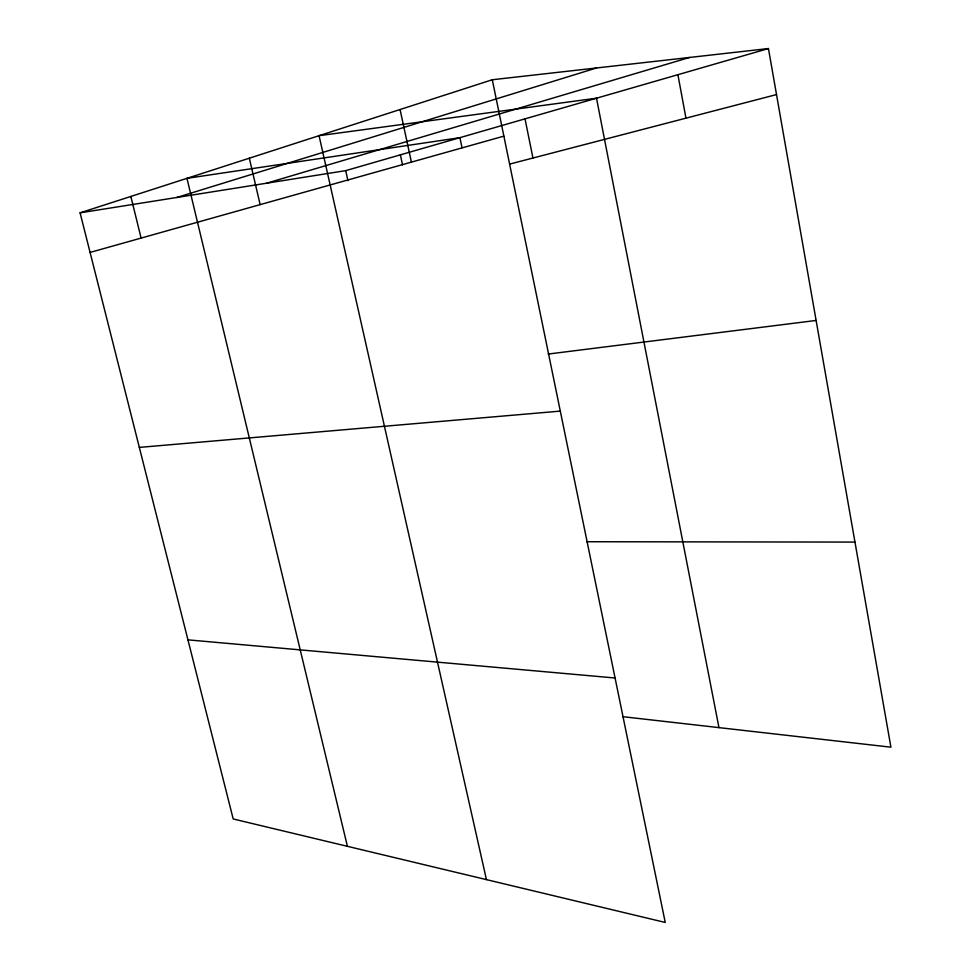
<?xml version="1.0" encoding="UTF-8"?>
<svg xmlns="http://www.w3.org/2000/svg" width="971" height="971" viewBox="0 0 971 971"><rect width="100%" height="100%" fill="white"/><g stroke="black" fill="none" stroke-linecap="round" stroke-linejoin="round"><path stroke-width="1.46" d="M492.297 79.743L665.244 922.45L233.198 818.966L80.083 212.843L492.297 79.743L768.449 48.55L890.917 747.185L622.605 716.659M176.88 197.465L596.522 67.97M266.734 183.191L689.531 57.459M80.083 212.843L345.712 170.641L768.449 48.55M90.072 252.424L503.864 136.146M509.763 164.063L776.521 94.575M548.202 354.051L816.113 320.454M139.339 447.4L560.303 411.109M586.715 541.733L854.966 542.085M187.949 639.853L615.08 678.001M130.842 196.458L141.111 238.089M347.412 846.324L186.954 178.336L459.902 137.664L462.014 147.713M249.329 158.2L260.143 204.638M486.435 879.617L319.058 135.685L596.51 98.205L718.965 727.619M345.712 170.641L347.934 180.618M400.064 109.529L411.413 162.121M400.368 154.862L402.528 164.852M525.02 118.863L532.945 158.03M677.904 74.706L685.963 118.159"/></g></svg>
